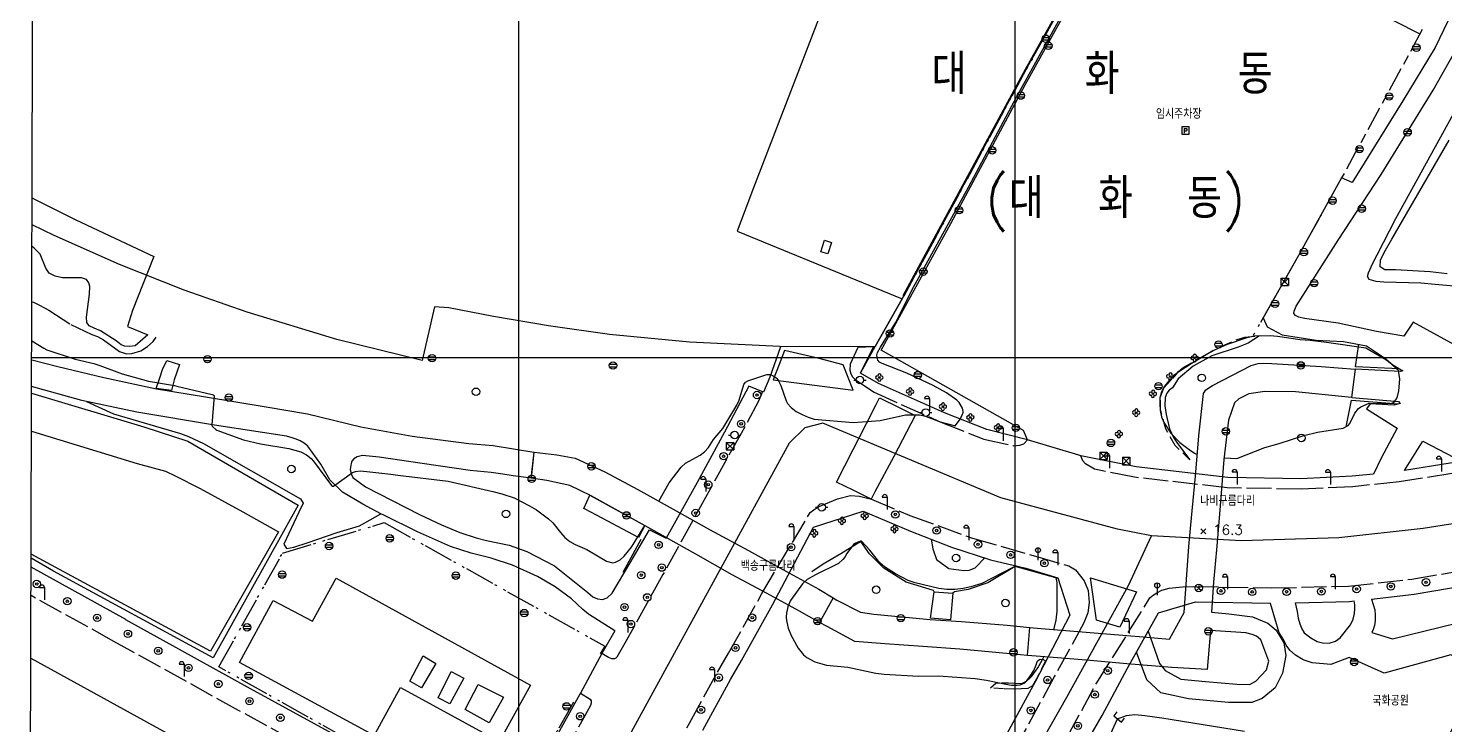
# Model space of a CAD drawing. Extents: x 177485 to 177960, y 562830 to 563419.
# Drawn here: x 177501.2 to 177786.6, y 563026 to 563166.4 of the extents above; entities that cross this region are included whole.
import ezdxf

# ---------------------------------------------------------------- set-up
doc = ezdxf.new("R2010")
doc.units = 0
for name, pattern in [('AAC003', [9, 5, -1, 2, -1]), ('AAC006', [9.5, 6, -0.5, 0.5, -1.5, 0.5, -0.5]), ('AD0023', [6, 5, -1]), ('AE001', [6, 5, -1]), ('AZ081', [3, 2, -1])]:
    doc.linetypes.add(name, pattern=pattern)
doc.layers.get('0').update_dxf_attribs({"linetype": 'CONTINUOUS'})
for name, color, linetype in [('A0013115', 1, 'CONTINUOUS'), ('A0013118', 1, 'CONTINUOUS'), ('A0023119', 1, 'AD0023'), ('A0023210', 7, 'CONTINUOUS'), ('A0033324', 1, 'AE001'), ('A0043325', 30, 'CONTINUOUS'), ('A0063321', 7, 'CONTINUOUS'), ('AEH001', 7, 'CONTINUOUS'), ('AEH002', 3, 'CONTINUOUS'), ('AEH003', 1, 'CONTINUOUS'), ('B0014111', 7, 'CONTINUOUS'), ('B0024121', 7, 'CONTINUOUS'), ('B0024122', 7, 'CONTINUOUS'), ('B0024123', 3, 'AAC003'), ('B0024126', 7, 'AAC006'), ('C0076116', 7, 'CONTINUOUS'), ('C0223367', 7, 'CONTINUOUS'), ('C0226232', 7, 'CONTINUOUS'), ('C0256324', 1, 'CONTINUOUS'), ('C0393323', 7, 'CONTINUOUS'), ('C0413424', 1, 'CONTINUOUS'), ('C0430230', 7, 'CONTINUOUS'), ('C0433364', 7, 'CONTINUOUS'), ('C0493376', 1, 'CONTINUOUS'), ('C0536117', 7, 'CONTINUOUS'), ('D0015220', 3, 'CONTINUOUS'), ('D0015222', 3, 'CONTINUOUS'), ('D0015223', 3, 'CONTINUOUS'), ('D0023372', 3, 'CONTINUOUS'), ('E0022112', 5, 'CONTINUOUS'), ('E0052114', 5, 'CONTINUOUS'), ('F0017114', 7, 'CONTINUOUS'), ('F0027132', 7, 'CONTINUOUS'), ('F0027217', 7, 'CONTINUOUS'), ('F0047224', 7, 'CONTINUOUS'), ('F0047226', 1, 'CONTINUOUS'), ('F0047227', 1, 'AZ081'), ('H0017334', 7, 'CONTINUOUS'), ('H0037335', 7, 'CONTINUOUS'), ('H0049113', 7, 'CONTINUOUS'), ('H0049145', 7, 'CONTINUOUS'), ('H0049211', 7, 'CONTINUOUS')]:
    doc.layers.add(name, color=color, linetype=linetype)
doc.styles.add('NGSW', font='romans.shx', dxfattribs={"bigfont": 'ngsw.shx'})

# ---------------------------------------------------------------- blocks, each defined once
blk = doc.blocks.new('F0027217')
at = {"layer": 'F0027217'}
for points in [[(0.5, 0.5), (-0.5, -0.5)], [(-0.5, 0.5), (0.5, -0.5)]]:
    blk.add_lwpolyline(points, dxfattribs=at)
blk = doc.blocks.new('D0023372')
at = {"layer": 'D0023372'}
for radius in [0.75, 0.25]:
    blk.add_circle((0, 0), radius, dxfattribs=at)
blk = doc.blocks.new('C0223367')
at = {"layer": 'C0223367'}
blk.add_lwpolyline([(-1, 2.5), (0, 2.5), (0, 0)], dxfattribs=at)
blk.add_arc((-0.5, 2.5), 0.5, 0, 180, dxfattribs=at)
blk = doc.blocks.new('C0493376')
at = {"layer": 'C0493376'}
for points in [[(-1.25, 0), (-0.75, 0)], [(0.75, 0), (1.25, 0)]]:
    blk.add_lwpolyline(points, dxfattribs=at)
blk.add_circle((0, 0), 0.75, dxfattribs=at)
blk = doc.blocks.new('D0015222')
at = {"color": 3}
blk.add_circle((0, 0), 0.75, dxfattribs=at)
blk = doc.blocks.new('C0226232')
for points in [[(-0.71, 0.25), (0.71, 0.25)], [(-0.71, -0.25), (0.71, -0.25)]]:
    blk.add_lwpolyline(points)
blk.add_circle((0, 0), 0.75)
blk = doc.blocks.new('AEH002')
at = {"layer": 'AEH002'}
for points in [[(0.75, 0.75), (-0.75, -0.75)], [(-0.75, 0.75), (0.75, 0.75)], [(-0.75, 0.75), (-0.75, -0.75)], [(-0.75, 0.75), (0.75, -0.75)], [(0.75, 0.75), (0.75, -0.75)], [(-0.75, -0.75), (0.75, -0.75)]]:
    blk.add_lwpolyline(points, dxfattribs=at)
blk = doc.blocks.new('AEH001')
at = {"layer": 'AEH001'}
for points in [[(0.75, 0.75), (-0.75, -0.75)], [(-0.75, 0.75), (0.75, -0.75)], [(-0.75, 0.75), (0.75, 0.75)], [(-0.75, 0.75), (-0.75, -0.75)], [(0.75, 0.75), (0.75, -0.75)], [(-0.75, -0.75), (0.75, -0.75)]]:
    blk.add_lwpolyline(points, dxfattribs=at)
blk = doc.blocks.new('AEH003')
at = {"layer": 'AEH003'}
for points in [[(0.75, 0.75), (-0.75, -0.75)], [(-0.75, 0.75), (0.75, 0.75)], [(-0.75, 0.75), (-0.75, -0.75)], [(-0.75, 0.75), (0.75, -0.75)], [(0.75, 0.75), (0.75, -0.75)], [(-0.75, -0.75), (0.75, -0.75)]]:
    blk.add_lwpolyline(points, dxfattribs=at)
blk = doc.blocks.new('C0413424')
at = {"layer": 'C0413424'}
blk.add_lwpolyline([(0, 2.5), (0, 0)], dxfattribs=at)
blk.add_circle((0, 2), 0.5, dxfattribs=at)
blk = doc.blocks.new('C0256324')
at = {"layer": 'C0256324'}
for points in [[(-0.02, 0.54), (-0.04, 0.13, -0.29), (-0.41, -0.4, 4.28)], [(-0.04, 0.07), (0.17, -0.21, 0.17), (0.4, -0.37, 0.12)]]:
    blk.add_lwpolyline(points, format="xyb", dxfattribs=at)
for points in [[(-0.27, 0.2), (-0.3, 0.04)], [(0.23, 0.16), (0.14, 0.01)]]:
    blk.add_lwpolyline(points, dxfattribs=at)
blk.add_circle((0, 0), 0.75, dxfattribs=at)
blk = doc.blocks.new('D0015223')
at = {"layer": 'D0015223'}
blk.add_circle((0, 0), 0.15, dxfattribs=at)
for centre, radius, start, end in [((-0.44, 0.03), 0.318, 52.64, 300.56), ((0.04, 0.43), 0.322, 327.8, 208.68), ((0.45, -0.01), 0.307, 230.51, 117.37), ((-0.01, -0.43), 0.326, 144.89, 35.11)]:
    blk.add_arc(centre, radius, start, end, dxfattribs=at)
blk = doc.blocks.new('C0433364')
at = {"layer": 'C0433364'}
blk.add_lwpolyline([(-0.75, 0.75), (-0.75, -0.75), (0.75, -0.75), (0.75, 0.75)], close=True, dxfattribs=at)
for points in [[(-0.27, 0.37), (-0.27, -0.54)], [(-0.27, 0.37), (0.25, 0.37)], [(-0.27, -0.08), (0.25, -0.08)]]:
    blk.add_lwpolyline(points, dxfattribs=at)
blk.add_arc((0.08, 0.15), 0.28, 306.83, 53.17, dxfattribs=at)

msp = doc.modelspace()

# ---------------------------------------------------------------- linework, layer by layer
at = {"layer": 'A0013115'}
for points in [[(177652.75, 563102.16), (177650.65, 563096.06), (177649.36, 563093.06), (177646.42, 563094.22), (177641.52, 563085), (177636, 563074.82), (177629.76, 563063.57)], [(177772.31, 563076.52), (177767.99, 563076.07), (177757.67, 563075.57), (177742.94, 563075.86), (177724.48, 563077.95), (177713.3, 563080.22), (177712.92, 563080.34), (177702.57, 563083.39), (177694.35, 563085.49), (177685.86, 563088.85), (177672.54, 563094.81), (177668.87, 563096.88)], [(177835.56, 563083.33), (177831.49, 563083.48), (177819.27, 563083.26), (177810.35, 563082.46), (177799.61, 563080.78), (177787.74, 563078.7), (177778.5, 563077.23)], [(177637.1, 563024.88), (177642.67, 563035.09), (177644.93, 563038.95), (177651.19, 563050.14), (177659.41, 563065.81), (177669.42, 563069.02), (177678.99, 563064.98), (177687.25, 563061.8), (177695.09, 563059.26), (177702.2, 563057.54), (177708.7, 563055.6), (177711.09, 563048.11), (177704.12, 563034.67), (177693.87, 563015.87)], [(177619.4, 563044.94), (177616.76, 563040.36), (177612.47, 563032.32), (177612.37, 563032.14), (177604.45, 563017.97), (177600.81, 563011.71), (177590.9, 563008.23), (177567.48, 563021.5), (177545.97, 563033.25), (177520.84, 563047.17), (177520.83, 563047.18), (177501.77, 563057.72)], [(177771.88, 563051.33), (177780.47, 563052.28), (177798.3, 563055.31), (177805.04, 563056.36)], [(177793.38, 562917.62), (177786.5, 562906.76), (177777.3, 562903.61), (177775.36, 562904.82), (177772.59, 562906.31), (177760.78, 562912.79), (177744.54, 562921.85), (177727.79, 562931.32), (177705.32, 562943.39), (177684.07, 562955.04), (177681.91, 562962.89), (177691.06, 562979.98), (177699.83, 562996.17), (177703.85, 563002.81), (177704.68, 563004.67), (177713.16, 563020.2), (177717.58, 563027.86), (177722.74, 563037.41), (177728.96, 563048.55), (177736.44, 563050.76), (177751.54, 563050.47)], [(177756.47, 563050.57), (177767.45, 563050.84), (177768.41, 563050.95)]]:
    msp.add_lwpolyline(points, dxfattribs=at)
at = {"layer": 'A0013118'}
for points in [[(177774.95, 563273.88), (177768.21, 563277.64), (177765.83, 563273.3), (177753.39, 563250.63), (177741.25, 563228.72), (177727.89, 563204.71), (177715.81, 563182.66), (177702.06, 563158.08), (177677.45, 563112.46)], [(177827.54, 563238.82), (177823.1, 563233.39), (177818.5, 563226.58), (177812.26, 563216.74), (177807.6, 563208.56), (177801.3, 563197.34), (177794.74, 563183.77), (177789.02, 563171.45), (177784.68, 563162.53), (177778.16, 563151.75), (177767.98, 563135.29), (177765.86, 563136.22), (177757.15, 563120.58), (177750.03, 563107.99), (177750.88, 563106.2), (177753.88, 563104.59), (177760.72, 563103.5), (177766.25, 563103.25), (177770.86, 563102.4), (177774.49, 563099.92), (177776.15, 563098.51), (177778.16, 563097.32), (177777.69, 563097.23), (177768.64, 563097.67)], [(177840.08, 563097.64), (177828.14, 563093.17), (177819.71, 563098.04), (177812.21, 563102.61), (177796.94, 563098.03), (177780.27, 563107.11), (177778.37, 563104.29), (177772.88, 563105.24), (177765.16, 563106.95), (177758.37, 563107.9), (177757.24, 563108.16), (177756.59, 563108.49), (177756.26, 563108.86), (177756.3, 563109.38), (177756.68, 563110.34), (177765.15, 563123.68), (177773.84, 563136.92), (177784.33, 563153.91), (177791.61, 563166.9)], [(177668.87, 563096.88), (177671.51, 563102.19)], [(177501.88, 563099.58), (177507.16, 563098.21), (177516.39, 563095.96), (177527, 563093.72), (177536.93, 563092.1), (177549.14, 563090.08), (177557.44, 563088.66), (177568.2, 563086.05), (177578.58, 563084.15), (177589.94, 563082.71), (177594.87, 563082.3), (177598.95, 563081.6), (177603.1, 563080.95), (177602.51, 563075.67), (177598.93, 563076.15), (177596.79, 563076.47), (177594.48, 563076.81), (177590.27, 563077.23), (177580.59, 563078.63), (177571.9, 563079.93), (177568.55, 563080.24), (177567.48, 563079.97), (177566.77, 563079.61), (177566.41, 563079.13), (177566.23, 563078.66), (177566.03, 563077.43), (177566.28, 563076.58), (177566.61, 563075.83), (177569.14, 563073.97), (177574.54, 563071.2), (177580.06, 563068.37), (177584.48, 563066.31), (177588.19, 563064.71), (177591.46, 563063.68), (177593.55, 563063.16), (177598.07, 563062.17), (177601.69, 563060.9), (177607.24, 563058.03), (177613.94, 563052.68), (177614.98, 563051.77), (177615.93, 563051.38), (177616.91, 563051.24), (177617.82, 563051.56), (177618.86, 563052.5), (177622.49, 563058.64), (177626.35, 563065.29), (177629.76, 563063.57)], [(177778.5, 563077.23), (177782.24, 563083.16), (177788.55, 563079.89), (177794.83, 563090.65), (177811.33, 563095.27), (177824.23, 563088.35), (177827.35, 563086.82), (177840.01, 563091.24), (177838.36, 563088.43), (177835.56, 563083.33)], [(177619.4, 563044.93), (177614.09, 563048.28), (177612.93, 563049.19), (177610.63, 563051.34), (177607.39, 563053.82), (177603.81, 563055.89), (177598.78, 563058.17), (177594.45, 563059.54), (177590.41, 563060.6), (177586.25, 563061.89), (177579.66, 563064.89), (177572.84, 563068.22), (177572.24, 563068.53), (177568.62, 563070.45), (177564.48, 563072.84), (177561.99, 563075.37), (177560.14, 563078.55), (177557.55, 563082.17), (177556.77, 563082.76), (177555.97, 563083.23), (177555.15, 563083.57), (177554.34, 563083.83), (177553.21, 563084.13), (177538.69, 563086.39), (177523.08, 563088.99), (177511.95, 563091.33), (177501.87, 563094.16)], [(177767.9, 563091.93), (177777.33, 563091.18), (177777.67, 563090.77), (177776.38, 563090.44), (177771.59, 563090.71), (177770.88, 563089.65), (177777.03, 563085.78), (177773.83, 563079.76), (177772.31, 563076.52)], [(177683.17, 563063.37), (177683.51, 563061.47), (177684.22, 563059.3), (177686.67, 563057.47), (177689.72, 563057.05), (177690.8, 563057.14), (177692, 563057.6), (177693.96, 563059.63)], [(177771.88, 563051.33), (177772.53, 563049.18), (177772.63, 563048.07), (177772.62, 563046.97), (177772.51, 563046.02), (177772.22, 563045.21), (177771.92, 563044.55), (177776.09, 563043.31), (177789.03, 563046.48), (177797.3, 563042.02), (177805.04, 563056.36)], [(177663.42, 563051.56), (177664.16, 563051.12), (177668.91, 563048.69), (177671.56, 563048.26), (177682.91, 563047.2), (177689.25, 563046.83), (177698.46, 563046.04), (177703.05, 563045.61)], [(177855.78, 563025.35), (177844.61, 563029.82), (177838.1, 563018.62), (177829.63, 563003.27), (177785.95, 563021), (177794.35, 563036.53), (177787.84, 563040.05), (177774.45, 563036.37), (177767.38, 563039.56), (177763.66, 563038.13), (177759.94, 563038.47), (177758.09, 563039.08), (177756.55, 563040.01), (177755.42, 563041.04), (177754.68, 563042.05), (177754.19, 563043.03), (177753.27, 563044.5), (177751.54, 563050.46)], [(177756.47, 563050.57), (177756.88, 563048.83), (177757.12, 563047.49), (177757.45, 563046.31), (177757.86, 563045.29), (177758.34, 563044.52), (177759.65, 563043.48), (177760.93, 563042.74), (177762.03, 563042.5), (177763.34, 563042.45), (177764.62, 563042.84), (177765.54, 563043.54), (177767.68, 563046.13), (177768.18, 563047.27), (177768.43, 563048.42), (177768.51, 563049.39), (177768.53, 563050.17), (177768.41, 563050.95)], [(177702.53, 563039.98), (177698.35, 563040.34), (177688.95, 563041.19), (177681.43, 563041.79), (177673.82, 563042.3), (177667.78, 563042.79), (177662.16, 563045.77), (177660.64, 563046.62)]]:
    msp.add_lwpolyline(points, dxfattribs=at)
at = {"layer": 'A0023119'}
msp.add_lwpolyline([(177501.92, 563111.27), (177502.21, 563111.19), (177503.44, 563110.59), (177505.36, 563109.55), (177509.77, 563106.64), (177514.02, 563104.68), (177515.16, 563104.26), (177516.35, 563103.6), (177519.55, 563101.26), (177521, 563100.78), (177522.05, 563100.85), (177523.87, 563101.39), (177525.22, 563102.24), (177526.34, 563103.23), (177526.93, 563104.14)], dxfattribs=at)
at = {"layer": 'A0023210'}
for points in [[(177942.9, 563049.92), (177934.21, 563050.7), (177875.68, 563063.86), (177840.46, 563071.31), (177828.52, 563071.5), (177813, 563070.39), (177782.29, 563065.52), (177765.3, 563063.68), (177745.65, 563063.04), (177727.52, 563064.05), (177720.66, 563065.4), (177697.17, 563071.72), (177661.31, 563086.79), (177657.71, 563085.85), (177654.54, 563082.78), (177621.11, 563021.7), (177599.17, 562984.75)], [(177664.95, 562947.14), (177680.24, 562977.26), (177695.88, 563005.86), (177710.45, 563031.53), (177722.92, 563054.09), (177727.52, 563064.05)], [(177501.72, 563039.41), (177513.06, 563033.13), (177559.68, 563007.47), (177599.17, 562984.75), (177647.08, 562956.68), (177664.95, 562947.14), (177720.91, 562916.81), (177793.02, 562876.25), (177833.42, 562853.88), (177846.14, 562846.91)]]:
    msp.add_lwpolyline(points, dxfattribs=at)
at = {"layer": 'A0033324'}
for points in [[(177671.51, 563102.19), (177668.35, 563102.02), (177666.84, 563098.67), (177666.78, 563097.5), (177666.95, 563096.74), (177667.29, 563096.12), (177667.81, 563095.56), (177667.91, 563095.5), (177671.64, 563093.02), (177685.08, 563087.01), (177693.76, 563083.57), (177699.65, 563082.24), (177701.04, 563082.33), (177701.83, 563082.63), (177702.57, 563083.39)], [(177649.13, 563093.15), (177648.39, 563091.36), (177644.82, 563084.68), (177638.02, 563072.43), (177629.1, 563056.27), (177621.65, 563042.89), (177619.8, 563039.62), (177619.58, 563039.4), (177619.34, 563039.3), (177618.79, 563039.3), (177618.13, 563039.53), (177616.76, 563040.36)], [(177788.09, 563076.63), (177777.43, 563074.94), (177768.15, 563073.98), (177757.7, 563073.47), (177742.8, 563073.76), (177724.15, 563075.87), (177716.08, 563077.51), (177714.25, 563078.6), (177713.7, 563079.22), (177713.3, 563080.22)], [(177642.32, 563040.44), (177649.04, 563052.44), (177658.77, 563068.79), (177660.21, 563069.88), (177664.27, 563071.51), (177666.86, 563072.2), (177668.7, 563072.05), (177671.11, 563071.46), (177678.85, 563068.17), (177691.44, 563063.63), (177704.14, 563059.96), (177710.9, 563058.02), (177712.24, 563057.24), (177713.98, 563054.99), (177714.77, 563053.06), (177714.99, 563050.62), (177714.69, 563048.56), (177713.94, 563046.51), (177708.01, 563035.76), (177701.81, 563024.41)], [(177703.85, 563002.81), (177700.5, 563004.8), (177700.39, 563005.15), (177700.71, 563005.86), (177707.72, 563018.36), (177716.5, 563034.42), (177727.23, 563051.55), (177727.9, 563052.13), (177728.65, 563052.57), (177729.65, 563053.11), (177731.11, 563053.52), (177733.77, 563053.81), (177736.02, 563053.87), (177751.79, 563053.56), (177767.24, 563053.94), (177780.04, 563055.35), (177797.8, 563058.37)], [(177612.47, 563032.32), (177614.44, 563031.17), (177614.62, 563030.79), (177614.62, 563030.35), (177614.46, 563029.89), (177607.83, 563017.82), (177602.48, 563008.83), (177601.36, 563007.32), (177600.16, 563006.26), (177598.98, 563005.41), (177597.59, 563004.76), (177595.83, 563003.99), (177594.26, 563003.67), (177592.79, 563003.6), (177590.55, 563003.81), (177587.39, 563004.52), (177586.22, 563005.14), (177565.05, 563017.13), (177543.56, 563028.87), (177518.42, 563042.8), (177518.41, 563042.8), (177501.76, 563052.02)], [(177625.18, 563009.64), (177634.47, 563026.33), (177640.06, 563036.56), (177642.32, 563040.44)]]:
    msp.add_lwpolyline(points, dxfattribs=at)
at = {"layer": 'A0043325'}
for points in [[(177653.59, 563101.44), (177652.49, 563098.6), (177651.3, 563095.54), (177651.81, 563095.47), (177667.43, 563093.44), (177665.44, 563098.56), (177660.56, 563099.82), (177653.59, 563101.44)], [(177672.03, 563090.56), (177672.7, 563091.9), (177676.66, 563089.93), (177679.92, 563088.31), (177675.6, 563080.07), (177671.78, 563072.91), (177671.02, 563071.49), (177667.39, 563073.28), (177664.06, 563074.92), (177667.43, 563081.5), (177670.1, 563086.7), (177672.03, 563090.56)], [(177715.28, 563055.59), (177724.55, 563052.79), (177721.15, 563045.67), (177716.47, 563047.1), (177715.28, 563055.59)]]:
    msp.add_lwpolyline(points, dxfattribs=at)
at = {"layer": 'A0063321'}
for points in [[(177767.87, 563091.93), (177756.56, 563093.07), (177750.39, 563093.18), (177747.18, 563092.67), (177745.13, 563091.72), (177744.27, 563090.88), (177743.03, 563087.41), (177742.13, 563079.49), (177741.36, 563070.13), (177740.69, 563062), (177740.01, 563054.7), (177739.61, 563048.68), (177743.14, 563048.34), (177747.9, 563047.77), (177750.99, 563046.49), (177752.67, 563045.07), (177754.2, 563042.5), (177754.64, 563039.92), (177753.97, 563036.37), (177752.46, 563033.4), (177749.87, 563031.31), (177747.79, 563030.45), (177743.06, 563030.48), (177735.02, 563031.19), (177729.44, 563032.4), (177726.63, 563035.05), (177724.53, 563040.62), (177726.89, 563044.84), (177729.15, 563038.33), (177730.32, 563036.92), (177733.43, 563035.19), (177738.43, 563034.68), (177744.71, 563034.15), (177747.26, 563034.12), (177748.6, 563034.76), (177750.75, 563037.08), (177751.22, 563038.83), (177749.61, 563043.12), (177748.72, 563043.83), (177747.83, 563044.18), (177746.56, 563044.51), (177739.46, 563044.98), (177738.76, 563037.14), (177731.62, 563037.55), (177722.6, 563038.3), (177715.17, 563038.97), (177706.92, 563039.61), (177702.53, 563039.98), (177703.05, 563045.61), (177704.53, 563045.47), (177725.89, 563043.69), (177731.2, 563043.23), (177734.16, 563048.6), (177735.05, 563061.92), (177735.6, 563067.7), (177736.4, 563076.12), (177737.11, 563084.24), (177738, 563092.79), (177738.49, 563093.5), (177739.85, 563094.4), (177747.61, 563098.39), (177749.02, 563098.78), (177750.16, 563098.89), (177751.8, 563098.8), (177761.76, 563098.22), (177768.62, 563097.66)], [(177660.64, 563046.62), (177656.58, 563048.91), (177649.98, 563052.54), (177643.01, 563056.22), (177635.72, 563060.39), (177626.73, 563065.43), (177614.63, 563072.15), (177610.3, 563074.19), (177605.68, 563075.2), (177602.53, 563075.67), (177603.11, 563080.95), (177607.69, 563080.39), (177611.38, 563079.71), (177617.38, 563076.96), (177624.03, 563073.41), (177631.14, 563069.45), (177638.5, 563065.36), (177646.32, 563061.08), (177654.56, 563056.55), (177660.49, 563053.29), (177663.42, 563051.56)]]:
    msp.add_lwpolyline(points, close=True, dxfattribs=at)
at = {"layer": 'B0014111'}
for points in [[(177668.31, 563188.71), (177656.95, 563159.18), (177647.37, 563134.22), (177644.02, 563125.46), (177677.31, 563111.85), (177671.87, 563102.25), (177654.05, 563102.2), (177634.42, 563103.11), (177618.35, 563104.65), (177606.05, 563106.39), (177594.93, 563108.27), (177585.92, 563110.04), (177583.03, 563110.22), (177580.6, 563099.41), (177563.38, 563103.62), (177545.33, 563109.19), (177532.63, 563113.57), (177519.6, 563118.8), (177506.38, 563124.62), (177501.96, 563126.75)], [(177661.63, 563123.66), (177663.03, 563123.22), (177662.32, 563120.92), (177660.92, 563121.35), (177661.63, 563123.66)], [(177580.76, 563039.86), (177583.31, 563038.33), (177580.46, 563033.42), (177578.1, 563034.74), (177580.76, 563039.86)], [(177586.42, 563036.71), (177588.96, 563035.38), (177586.13, 563030.2), (177583.76, 563031.44), (177586.42, 563036.71)], [(177595.77, 563022.79), (177590.84, 563012.77), (177570.8, 563023.66), (177576.19, 563033.51), (177595.77, 563022.79)], [(177591.82, 563034.13), (177596.96, 563031.54), (177594.07, 563026.39), (177589.21, 563029.04), (177591.82, 563034.13)]]:
    msp.add_lwpolyline(points, dxfattribs=at)
at = {"layer": 'B0024121'}
for points in [[(177777.45, 563097.74), (177768.67, 563098.17), (177769.35, 563102.68)], [(177766.8, 563086.03), (177767.86, 563091.43), (177777.29, 563090.68)], [(177624.63, 563063.32), (177621, 563056.65)]]:
    msp.add_lwpolyline(points, dxfattribs=at)
at = {"layer": 'B0024122'}
msp.add_lwpolyline([(177501.87, 563092.81), (177524.47, 563086.02), (177533.32, 563083.17), (177555.58, 563070.28), (177546.01, 563053.11), (177538.44, 563039.45), (177506.3, 563056.93), (177501.78, 563059.55)], dxfattribs=at)
at = {"layer": 'B0024123'}
msp.add_lwpolyline([(177782.12, 563166.13), (177765.86, 563136.22)], dxfattribs=at)
at = {"layer": 'B0024126'}
for points in [[(177768.39, 563277.54), (177768.29, 563277.37), (177766.01, 563273.2), (177753.57, 563250.53), (177741.42, 563228.62), (177728.07, 563204.61), (177715.98, 563182.56), (177702.24, 563157.98), (177677.62, 563112.36)], [(177765.86, 563136.22), (177757.15, 563120.58), (177747.94, 563104.3)], [(177611.04, 563030.56), (177600.36, 563011.57), (177590.68, 563008.89), (177539.61, 563037.64), (177552.43, 563060.58), (177572.9, 563066.73), (177617.4, 563041.83), (177616.46, 563040.26)]]:
    msp.add_lwpolyline(points, dxfattribs=at)
at = {"layer": 'C0076116'}
msp.add_lwpolyline([(177720.56, 563028.57), (177719.94, 563027.79), (177721.51, 563026.54), (177722.13, 563027.33)], dxfattribs=at)
at = {"layer": 'C0393323'}
for points in [[(177529.08, 563099.4), (177531.68, 563098.59), (177530.6, 563095.5), (177530.04, 563093.35), (177526.94, 563093.75), (177527.73, 563095.95), (177528.26, 563097.61), (177529.08, 563099.4)], [(177625.45, 563066.14), (177624.15, 563063.72), (177614.71, 563068.79), (177613.17, 563069.55), (177614.37, 563072.27), (177625.45, 563066.14)], [(177683.76, 563052.78), (177687.49, 563052.48), (177687.05, 563047.16), (177682.98, 563047.44), (177683.76, 563052.78)]]:
    msp.add_lwpolyline(points, dxfattribs=at)
at = {"layer": 'C0430230'}
for points in [[(177702.57, 563083.39), (177701.73, 563085.28), (177673.06, 563101.5), (177687.08, 563127), (177702.09, 563155), (177724.43, 563195.34), (177725.55, 563195.31), (177726.83, 563194.83), (177729.75, 563193.1), (177750.87, 563180.93), (177781.64, 563165.26)], [(177787.15, 563116.9), (177783.72, 563117.28), (177776.71, 563117.66), (177774.55, 563117.66), (177773.61, 563118.28), (177773.69, 563119.65), (177774.43, 563121.21), (177775.98, 563123.88), (177787.54, 563143.85)]]:
    msp.add_lwpolyline(points, dxfattribs=at)
at = {"layer": 'C0536117'}
msp.add_lwpolyline([(177570.91, 563023.85), (177543.75, 563038.54), (177550.52, 563051.02), (177558.49, 563046.9), (177563.22, 563055.54), (177602.37, 563033.96), (177596.08, 563022.57)], dxfattribs=at)
at = {"layer": 'D0015220'}
msp.add_lwpolyline([(177512.92, 563091.13), (177518.34, 563088.65), (177531.84, 563084.72), (177533.47, 563084.11), (177536.47, 563082.71), (177556.05, 563071.54), (177556.6, 563070.67), (177555.71, 563068.81), (177552.72, 563062.42), (177553.22, 563061.53), (177554.68, 563061.81), (177557.37, 563062.68), (177563.47, 563064.76), (177567.93, 563066.07), (177572.24, 563068.53)], dxfattribs=at)
at = {"layer": 'E0022112'}
for points in [[(177776.76, 563128.04), (177795.29, 563161.68), (177814.39, 563195.99)], [(177788.47, 563114.38), (177784.7, 563114.73), (177781.8, 563114.99), (177774.36, 563115.24), (177772.81, 563115.35), (177771.43, 563115.72), (177771.1, 563116.37), (177771.25, 563117.08), (177771.6, 563117.86), (177772.01, 563118.76), (177773.02, 563120.74), (177776.76, 563128.04)], [(177718.99, 563023.45), (177720.72, 563027.17), (177722.49, 563027.88), (177724.18, 563028.03), (177726.22, 563027.87), (177729.64, 563027.4), (177746.27, 563024.66)]]:
    msp.add_lwpolyline(points, dxfattribs=at)
at = {"layer": 'E0052114'}
msp.add_lwpolyline([(177501.97, 563132.2), (177502.58, 563131.9), (177510.79, 563127.75), (177526.47, 563120.35), (177522.2, 563109.5), (177521.19, 563106.27), (177525.27, 563104.61), (177522.7, 563102.4), (177521.6, 563102.21), (177520.66, 563102.33), (177519.91, 563102.57), (177518.87, 563103.41), (177515.74, 563105.37), (177514.45, 563105.93), (177513.43, 563106.42), (177513, 563107.07), (177512.91, 563108.17), (177513.54, 563112.8), (177513.6, 563114.34), (177513.4, 563115.07), (177512.9, 563115.72), (177511.92, 563116.05), (177508.08, 563116.09), (177506.59, 563116.4), (177505.41, 563117.03), (177504.76, 563118.01), (177503.59, 563120.83), (177502.37, 563122.04), (177501.95, 563122.38)], dxfattribs=at)
at = {"layer": 'F0017114'}
for points in [[(177628.26, 563071.05), (177630.35, 563074.75), (177632.75, 563077.89), (177633.61, 563078.72), (177636.56, 563080.31), (177637.49, 563080.99), (177638.3, 563081.88), (177639.27, 563083.46), (177641.15, 563085.73), (177643.95, 563090.38), (177644.42, 563091.44), (177645.41, 563094.61), (177645.7, 563095.03), (177646.19, 563095.35), (177650.05, 563096.59), (177650.69, 563096.58), (177651.33, 563096.34), (177651.9, 563095.95), (177652.31, 563095.47), (177652.83, 563094.35), (177653.91, 563091.26), (177654.19, 563090.77), (177654.94, 563089.91), (177655.95, 563089.16), (177657.16, 563088.52), (177658.37, 563087.98), (177659.55, 563087.62), (177667.45, 563086.94), (177672.88, 563087.31), (177677.99, 563088.47), (177679.67, 563088.48), (177680.76, 563088.44), (177681.83, 563088.24), (177684.93, 563087.07), (177687.76, 563086.28), (177687.91, 563086.27), (177687.99, 563086.27), (177688.05, 563086.29), (177689, 563087.61), (177689.49, 563088.57), (177689.54, 563088.72), (177689.56, 563088.84), (177689.56, 563089.16), (177689.45, 563089.83), (177688.79, 563090.96), (177688.3, 563091.44), (177686.26, 563092.89), (177683.57, 563094.35), (177678.21, 563096.84), (177673.24, 563098.79), (177672.76, 563099.11), (177672.39, 563099.5), (177672.23, 563100), (177672.22, 563100.52), (177672.36, 563101), (177672.93, 563102.12), (177675.96, 563107.01), (177679.64, 563114.32), (177680.67, 563116.14), (177690.64, 563134.35), (177700.38, 563152.62), (177709.87, 563169.74)], [(177742.17, 563079.81), (177744.71, 563079.66), (177750.4, 563081.89), (177753.27, 563082.67), (177758.25, 563084.28), (177760.97, 563084.95), (177766.2, 563085.8), (177767.19, 563086.32), (177767.52, 563086.72), (177768.5, 563088.8), (177769.25, 563089.73), (177769.73, 563090.1), (177771.39, 563090.84), (177775.63, 563090.74), (177776.17, 563090.89), (177776.61, 563091.24), (177776.95, 563091.7), (177777.14, 563092.19), (177777.36, 563093.32), (177777.56, 563095.68), (177777.48, 563096.59), (177777.33, 563097.36), (177777.26, 563097.45), (177777.17, 563097.55), (177776.91, 563097.73), (177775.9, 563098.65), (177774.79, 563099.55), (177770.74, 563101.91), (177762.82, 563103.03), (177759.5, 563103.43), (177757.51, 563103.59), (177752.96, 563104.24), (177751.44, 563104.37), (177748.28, 563104.29), (177746.76, 563103.99), (177742.82, 563102.61), (177739.92, 563101.34), (177735.51, 563098.73), (177733.05, 563097.15), (177732.01, 563096.32), (177731.01, 563095.34), (177730.16, 563094.27), (177729.55, 563093.1), (177729.24, 563091.91), (177729.19, 563090.67), (177729.3, 563089.35), (177729.57, 563088.09), (177730.05, 563086.91), (177731.47, 563084.79), (177733.27, 563082.88), (177735.14, 563081.46), (177736.22, 563080.76), (177736.78, 563080.49)], [(177501.9, 563103.35), (177504.3, 563101.89), (177504.96, 563101.58), (177510.61, 563099.71), (177514.37, 563098.81), (177515.58, 563098.42), (177520.09, 563096.76), (177525.43, 563095.26), (177527, 563095), (177530.63, 563094.35), (177531.1, 563094.25), (177538.23, 563092.54), (177538.44, 563092.49), (177538.54, 563092.44), (177538.59, 563092.39), (177538.64, 563092.33), (177538.66, 563092.26), (177538.18, 563086.42), (177538.2, 563086.28), (177538.27, 563086.16), (177538.35, 563086.06), (177539.02, 563085.51), (177539.22, 563085.39), (177544.58, 563083.43), (177548.01, 563082.62), (177553.71, 563081.66), (177556.1, 563080.97), (177557.23, 563080.42), (177558.19, 563079.69), (177558.65, 563079.14), (177562.29, 563074.25), (177562.47, 563074.11), (177562.72, 563074.11), (177566.52, 563076.84), (177567.12, 563077.02), (177568.15, 563077.15), (177570, 563077), (177574.26, 563076.53), (177575.68, 563076.32), (177585.8, 563075.11), (177594.82, 563073.03), (177596.59, 563072.52), (177599.12, 563071.7), (177602.22, 563070.14), (177603.58, 563069.3), (177606.01, 563067.5), (177606.92, 563066.67), (177608.42, 563064.72), (177609.31, 563063.75), (177610.3, 563062.95), (177611.39, 563062.31), (177613.76, 563061.29), (177617.72, 563058.96), (177618.97, 563058.66), (177619.5, 563058.73), (177620.46, 563059.23), (177621.3, 563060), (177622.73, 563061.79), (177625.41, 563066.16)], [(177707.87, 563045.19), (177707.92, 563045.39), (177708.36, 563047.05), (177708.55, 563048.87), (177708.55, 563054.58), (177708.47, 563054.99), (177708.32, 563055.62), (177708.28, 563055.66), (177708.22, 563055.68), (177707.78, 563055.82), (177702.9, 563057.21), (177700.27, 563057.93), (177700.23, 563057.94), (177700.17, 563057.93), (177699.57, 563057.69), (177693.35, 563054.45), (177691.13, 563053.76), (177689.58, 563053.44), (177687.97, 563053.28), (177686.33, 563053.28), (177684.7, 563053.44), (177679.91, 563054.59), (177678.48, 563055.09), (177675.96, 563056.4), (177673.76, 563057.85), (177672.83, 563058.62), (177670.76, 563061.18), (177669.11, 563062.97), (177669.05, 563063.01), (177668.98, 563063.02), (177668.92, 563063.02), (177667.78, 563062.52), (177667.7, 563062.48), (177667.51, 563062.31), (177666.14, 563060.49), (177665.75, 563059.79), (177665.36, 563059.28), (177664.47, 563058.46), (177659.8, 563056.22), (177658.16, 563055.28), (177657.24, 563054.37), (177654.81, 563051.04), (177654.27, 563049.77), (177653.98, 563048.48), (177653.94, 563047.75), (177654, 563046.98), (177654.35, 563045.44), (177654.91, 563044), (177656.36, 563041.42), (177657.42, 563040.1), (177658.08, 563039.52), (177659.68, 563038.67), (177662.07, 563038.03), (177666.35, 563037.57), (177671.96, 563036.36), (177673.64, 563036.15), (177680.62, 563035.79), (177684.61, 563035.83), (177692.04, 563035.3), (177694.3, 563034.99), (177698.21, 563034.14), (177699.32, 563033.98), (177700.5, 563033.97), (177701.08, 563034.03), (177702.05, 563034.46), (177703.4, 563035.76), (177704.66, 563037.49), (177705.5, 563039.01), (177705.86, 563039.7)]]:
    msp.add_lwpolyline(points, dxfattribs=at)
at = {"layer": 'F0047224'}
for points in [[(177668.87, 563096.88), (177671.87, 563102.25), (177677.31, 563111.85), (177677.62, 563112.36), (177702.24, 563157.98), (177715.98, 563182.56), (177728.07, 563204.61), (177741.42, 563228.62), (177753.57, 563250.53), (177766.01, 563273.2), (177768.29, 563277.37), (177768.39, 563277.54)], [(177501.85, 563085.17), (177523.15, 563078.68), (177528.87, 563077.13), (177530.76, 563076.14), (177535.82, 563073.64), (177544.4, 563068.91), (177551.59, 563064.85), (177537.91, 563040.82), (177501.78, 563060.37)], [(177683.76, 563052.78), (177683.61, 563053.05), (177678.13, 563054.76), (177673.59, 563057.53), (177670.72, 563060.47), (177668.98, 563062.94), (177664.92, 563060.43), (177661.41, 563058.35), (177659.09, 563056.82)], [(177708.73, 563055.49), (177700.1, 563057.87), (177694.59, 563054.57), (177690.58, 563053.28), (177687.85, 563052.77), (177687.49, 563052.48)]]:
    msp.add_lwpolyline(points, dxfattribs=at)
at = {"layer": 'F0047226'}
for points in [[(177749.28, 563104.42), (177747.03, 563102.94), (177745, 563102.1), (177739.73, 563100.38), (177735.94, 563098.26), (177732.94, 563095.73), (177731.8, 563093.92), (177731.11, 563093.44), (177730.63, 563092.85), (177730.28, 563091.94), (177730.21, 563090.29), (177730.51, 563088.54), (177731.14, 563085.67), (177731.96, 563083.92), (177732.8, 563082.69), (177735.27, 563079.39)], [(177695.08, 563033.43), (177696.2, 563034.36), (177697.39, 563034.41), (177698.74, 563034.41), (177700.17, 563034.37), (177701.4, 563034.31), (177702.36, 563034.75), (177703.11, 563035.77), (177703.81, 563036.92), (177704.29, 563038.06), (177704.54, 563038.85), (177705.08, 563039.2), (177705.71, 563039.16), (177706.19, 563038.9)]]:
    msp.add_lwpolyline(points, dxfattribs=at)
at = {"layer": 'F0047227'}
for points in [[(177735.27, 563079.39), (177732.29, 563082.28), (177730.43, 563085.63), (177729.36, 563089.41), (177729.35, 563092.07), (177730.04, 563093.93), (177732.22, 563096.27), (177733, 563097.19), (177733.84, 563097.96), (177738.19, 563100.42), (177741.87, 563102.35), (177744.78, 563103.62), (177746.35, 563104.15), (177749.28, 563104.42)], [(177706.19, 563038.9), (177704.37, 563035.23), (177703.58, 563033.85), (177702.64, 563033.3), (177701.27, 563033.2), (177699.82, 563033.19), (177697.74, 563033.24), (177695.08, 563033.43)]]:
    msp.add_lwpolyline(points, dxfattribs=at)
at = {"layer": 'H0017334'}
msp.add_lwpolyline([(177502.71, 563402.79), (177943.84, 563401.6), (177942.36, 562846.65), (177501.2, 562847.83), (177502.71, 563402.79)], dxfattribs=at)
at = {"layer": 'H0037335'}
for points in [[(177600, 563402.53), (177600, 562847.57)], [(177700, 563402.26), (177700, 562847.3)], [(177501.89, 563100), (177943.04, 563100)]]:
    msp.add_lwpolyline(points, dxfattribs=at)

# ---------------------------------------------------------------- block references
at = {"layer": 'AEH001'}
for p in [(177754.37, 563115.26), (177717.85, 563080.21)]:
    msp.add_blockref('AEH001', p, dxfattribs=at)
at = {"layer": 'AEH002'}
msp.add_blockref('AEH002', (177642.61, 563082.14), dxfattribs=at)
at = {"layer": 'AEH003'}
msp.add_blockref('AEH003', (177722.42, 563079.15), dxfattribs=at)
at = {"layer": 'C0223367'}
for p in [(177682.81, 563089.23), (177697.62, 563083.25), (177719.06, 563077.73), (177785.96, 563077.07), (177637.71, 563073), (177744.79, 563074.44), (177763.59, 563074.4), (177674.29, 563069.38), (177655.46, 563063.48), (177690.7, 563063.18), (177708.65, 563058.19), (177742.85, 563053.3), (177764.59, 563053.34), (177504.44, 563051.15), (177622.01, 563044.56), (177723.03, 563044.37), (177532.6, 563035.68), (177639.47, 563034.6)]:
    msp.add_blockref('C0223367', p, dxfattribs=at)
at = {"layer": 'C0226232'}
for p in [(177706.24, 563164.28), (177706.76, 563162.87), (177780.93, 563162.47), (177701.22, 563152.82), (177775.44, 563152.64), (177779.15, 563145.42), (177695.43, 563141.78), (177769.47, 563142.02), (177764.03, 563131.63), (177688.76, 563129.71), (177769.92, 563130.03), (177758.26, 563121.28), (177681.57, 563117.32), (177760.32, 563115), (177752.45, 563110.83), (177674.84, 563104.86), (177741.06, 563102.65), (177537.3, 563099.69), (177582.56, 563099.89), (177619.03, 563098.42), (177757.64, 563098.43), (177680.45, 563096.48), (177541.61, 563091.94), (177728.96, 563094.24), (177700.2, 563085.84), (177742.52, 563085.13), (177719.37, 563082.8), (177614.68, 563078.08), (177602.65, 563075.57), (177621.75, 563068.19), (177574.04, 563063.57), (177561.81, 563062.02), (177552.35, 563056.26), (177587.35, 563056.05), (177601.14, 563048.5), (177660.25, 563046.86), (177677.02, 563047.47), (177545.29, 563045.62), (177739.02, 563044.81), (177699.73, 563040.59), (177768.39, 563038.63), (177545.6, 563035.86), (177609.68, 563029.68)]:
    msp.add_blockref('C0226232', p, dxfattribs=at)
at = {"layer": 'C0256324'}
msp.add_blockref('C0256324', (177737.07, 563053.55), dxfattribs=at)
at = {"layer": 'C0413424'}
for p in [(177704.67, 563059.18), (177728.71, 563052.08)]:
    msp.add_blockref('C0413424', p, dxfattribs=at)
at = {"layer": 'C0433364'}
msp.add_blockref('C0433364', (177734.38, 563145.79), dxfattribs=at)
at = {"layer": 'C0493376'}
for p in [(177668.78, 563095.48), (177682.05, 563088.91), (177643.52, 563084.39), (177661.09, 563069.82)]:
    msp.add_blockref('C0493376', p, dxfattribs=at)
at = {"layer": 'D0015222'}
for p in [(177737.67, 563095.93), (177591.41, 563093.12), (177757.75, 563083.8), (177554.22, 563077.54), (177597.46, 563068.49), (177688.16, 563059.6), (177672.06, 563053.21), (177698.11, 563050.52)]:
    msp.add_blockref('D0015222', p, dxfattribs=at)
at = {"layer": 'D0015223'}
for p in [(177736.25, 563099.92), (177672.7, 563095.99), (177731.32, 563096.18), (177678.89, 563093.15), (177727.83, 563092.7), (177685.5, 563090.11), (177724.45, 563088.9), (177691.04, 563087.94), (177696.57, 563085.88), (177720.97, 563084.58), (177665.15, 563067.09), (177669.75, 563068.11), (177659.58, 563064.59), (177675.75, 563065.45)]:
    msp.add_blockref('D0015223', p, dxfattribs=at)
at = {"layer": 'D0023372'}
for p in [(177648.06, 563092.46), (177644.86, 563086.64), (177641.32, 563080.12), (177638.22, 563074.38), (177635.68, 563068.67), (177675.92, 563068.38), (177684.25, 563065.15), (177628.21, 563062.26), (177654.91, 563061.78), (177692.59, 563062.35), (177699.15, 563060.23), (177628.86, 563057.67), (177705.96, 563058.56), (177502.9, 563054.36), (177624.72, 563056.15), (177782.87, 563054.71), (177625.93, 563051.66), (177741.54, 563052.97), (177747.83, 563052.77), (177754.78, 563052.79), (177761.77, 563052.86), (177768.88, 563053.35), (177775.77, 563053.87), (177509.06, 563050.89), (177621.35, 563049.69), (177515.06, 563047.53), (177622.64, 563046.28), (177647.08, 563047.57), (177521.27, 563044.31), (177527.38, 563040.88), (177643.72, 563041.5), (177533.47, 563037.45), (177640.33, 563035.49), (177706.6, 563035.02), (177718.73, 563036.89), (177539.48, 563034.22), (177716.12, 563032.07), (177545.78, 563030.74), (177636.76, 563029), (177703.24, 563028.87), (177551.98, 563027.4), (177612.4, 563027.7), (177712.69, 563025.77)]:
    msp.add_blockref('D0023372', p, dxfattribs=at)
at = {"layer": 'F0027217'}
msp.add_blockref('F0027217', (177737.96, 563064.99, 16.3), dxfattribs=at)

# ---------------------------------------------------------------- texts
at = {"layer": 'F0027132', "style": 'NGSW'}
msp.add_text('16.3', height=2, dxfattribs=at).set_placement((177739.96, 563064.28))
at = {"layer": 'H0049113', "style": 'NGSW'}
for s, p in [('임시주차장', (177728.43, 563148.15)), ('나비구름다리', (177737.36, 563070.14)), ('백송구름다리', (177644.76, 563057.03))]:
    msp.add_text(s, height=2, dxfattribs=at).set_placement(p)
at = {"layer": 'H0049145', "style": 'NGSW'}
msp.add_text('국화공원', height=2, dxfattribs=at).set_placement((177772.05, 563029.86))
at = {"layer": 'H0049211', "linetype": 'CONTINUOUS', "style": 'NGSW'}
for s, p in [('대    화    동', (177683.25, 563153.15)), ('(대  화  동)', (177694.02, 563128.09))]:
    msp.add_text(s, height=8, dxfattribs=at).set_placement(p)

doc.saveas('drawing.dxf')
